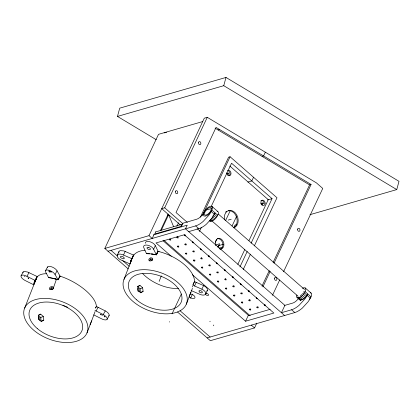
<?xml version="1.0" encoding="UTF-8"?>
<svg xmlns="http://www.w3.org/2000/svg" width="420" height="420" viewBox="0 0 420 420"><rect width="100%" height="100%" fill="white"/><g stroke="black" fill="none" stroke-linecap="round" stroke-linejoin="round"><path stroke-width="0.63" d="M24.665 308.075L37.044 276.701L34.304 282.046L33.847 284.86L24.974 280.418A5.528 2.268 28.6 0 1 21.089 275.767L23.095 272.092M55.666 279.106L53.314 278.497A33.92 13.928 28.6 0 0 49.282 277.73L48.62 277.546M130.704 261.198L133.497 255.055L130.898 260.673L130.19 263.981L121.07 260.022A5.528 2.772 25.2 0 1 117.296 255.155L118.986 251.559M149.536 253.869A33.92 17.01 25.2 0 0 147.215 253.727L146.522 253.601M211.528 208.551L210.441 211.381A4.898 2.1 -48.8 0 1 206.96 214.704L205.364 215.15A4.898 2.1 -48.8 0 1 204.482 213.04L206.183 210.037L211.528 208.551A4.898 2.1 -48.8 0 0 206.183 210.037M296.782 295.097L296.751 297.019L300.778 300.699M192.565 286.939L192.707 286.094M144.968 250.22A34.03 17.068 25.2 0 0 133.896 254.94L132.148 258.437L132.657 258.29M156.235 139.697L117.474 116.419L119.716 108.166L225.997 77.443L399 181.33L396.758 189.588L309.976 214.678M117.474 116.419L223.755 85.696L225.997 77.443M189.52 295.502L189.436 295.932M36.314 278.366L35.984 279.51L36.456 279.437M46.426 273.698A34.03 13.976 28.6 0 0 37.412 276.644L27.662 272.044L24.245 271.415A5.528 2.268 28.6 0 0 23.006 272.706L23.037 272.806M53.298 288.262A2.021 1.47 -18.1 0 0 52.862 286.86L52.468 286.666A2.021 1.433 -21.5 0 0 50.993 286.734L50.521 286.965A2.021 1.391 -24.8 0 0 49.691 289.118L49.975 289.375A2.021 1.433 -21.5 0 0 51.335 289.606L51.844 289.495A2.021 1.47 -18.1 0 0 53.298 288.262L56.464 279.179L57.971 279.636L60.097 276.166L57.057 270.821A5.513 2.263 28.6 0 0 50.741 266.543L49.586 266.338A5.513 2.263 28.6 0 0 47.429 267.677M90.447 323.962L90.111 324.649L91.618 320.922L87.008 332.876A33.553 19.814 21.1 0 1 33.595 330.099A33.553 19.814 21.1 0 1 46.904 298.452A33.553 19.814 21.1 0 1 87.008 332.876M91.576 321.032L95.062 311.619M133.896 254.94L133.807 255.187L123.858 250.908L120.262 250.63A5.528 2.772 25.2 0 0 118.844 252.284L118.87 252.394M186.338 304.164A33.553 19.814 21.1 0 0 146.234 269.74A33.553 19.814 21.1 0 0 132.925 301.387A33.553 19.814 21.1 0 0 186.338 304.164L192.439 288.341M213.486 325.768L213.77 325.022M209.79 221.151C213.791 221.744 216.899 217.329 218.222 214.006A6.269 2.688 -48.8 0 0 217.088 211.307M303.796 292.042L304.106 291.233M297.197 297.57C301.198 298.169 304.311 293.753 305.629 290.43A6.269 2.688 -48.8 0 0 302.453 288.293M123.995 279.363L132.589 257.077M146.459 253.601L147.562 253.617A33.915 17.01 25.2 0 1 151.804 253.974L156.261 254.772L157.159 252.446M159.169 281.384L161.291 275.887M189.651 295.144L190.417 293.396M194.465 281.626L193.042 284.644L194.465 281.626L203.579 285.584A5.528 2.772 25.2 0 1 206.876 291.013M190.454 293.302L190.901 292.325M189.767 295.27L189.441 295.937M57.902 279.615L58.627 278.066M128.231 268.91L104.811 248.435L158.503 134.337L202.703 121.564M117.296 255.155A5.528 2.772 25.2 0 1 123.501 255.035L125.192 251.438M130.609 261.455L132.3 257.854M130.394 262.264L131.843 259.182M130.252 263.109L131.707 260.027M104.811 248.435L149.011 235.657L204.288 118.188L207.27 117.327L316.36 182.837L322.76 188.428L283.563 271.719M180.385 224.989L161.716 208.666L164.692 207.805L207.27 117.327M153.941 234.77L152.208 238.455L149.011 235.657M160.419 230.601L168.205 214.053M161.38 230.16L168.641 214.725L167.386 215.087M156.44 255.008L153.62 249.239L155.316 245.642A5.513 2.767 25.2 0 0 148.911 241.532L147.693 241.447A5.513 2.767 25.2 0 0 145.288 243.269M156.681 254.494L158.135 251.412L155.316 245.642M176.862 226.354L178.537 222.794M181.256 226.874L182.989 223.193L196.602 219.261A7.292 3.124 -48.8 0 0 203.947 212.41M200.393 217.13L228.601 157.19L230.087 156.76L276.99 197.762L254.368 245.837M202.44 215.513L230.087 156.76M199.437 231.483L201.395 227.33M211.166 206.556L231.556 163.233L272.06 198.65L251.118 243.159M227.876 175.172L228.884 173.024L226.7 173.659M172.042 313.814L181.356 294.037M194.544 285.983L196.234 282.387M215.381 242.225L216.778 239.264M225.493 220.742L230.381 210.352M190.57 298.247L192.502 294.142M218.159 246.976L219.676 243.758L215.397 244.997M253.538 177.261L251.806 180.941L247.895 182.07M265.335 152.197L263.571 155.941L262.085 156.371M207.359 290.451L205.664 294.047A5.528 2.772 25.2 0 0 201.889 289.186L203.579 285.584M232.082 225.928L236.796 215.901M261.986 204.997L262.999 202.85L260.81 203.48M237.809 264.364L244.797 249.522M248.987 240.618L268.259 199.658L229.803 166.036M239.946 266.899L247.207 251.47M243.201 269.572L250.462 254.142M261.986 286.067L269.225 270.685M273.121 262.4L309.593 184.9L311.078 184.469L274.055 263.156M192.423 274.764L245.553 321.221L248.152 315.698L270.17 309.335M262.92 286.818L270.155 271.435M177.55 312.029L210.341 340.699L254.541 327.92L256.772 323.185M272.449 295.344L279.673 279.988M51.041 272.197L51.466 271.357M158.135 251.412L156.261 254.772M21.089 275.767A5.528 2.268 28.6 0 1 26.948 276.329L28.959 272.648M34.304 282.046L37.412 276.644M34.083 282.697L36.162 278.806L36.466 278.959M33.931 283.385L35.941 279.704M33.852 284.104L35.002 282.004M45.491 270.727L47.502 267.052M56.138 279.237L58.086 279.841L55.052 274.502L57.057 270.821M58.375 279.316L60.097 276.166M96.101 310.984L98.112 307.309M109.148 315.546L107.137 319.226A5.528 2.268 28.6 0 0 103.252 314.57L105.263 310.894L96.385 306.443A33.448 13.734 28.6 0 0 61.042 276.465L59.588 275.998M211.145 211.428L212.357 208.882A6.269 2.688 -48.8 0 0 209.748 206.483A6.269 2.688 -48.8 0 0 203.984 212.315L203.343 214.625L203.926 216.022C207.002 216.778 209.475 213.596 211.145 211.428L217.004 216.552M209.879 321.694L210.142 321.237M213.701 215.087L215.082 212.914A16.065 6.888 -48.8 0 1 212.069 218.006L206.383 224.212A16.065 6.888 -48.8 0 1 198.865 228.685L188.685 231.63M302.678 293.748L303.308 292.903M296.751 297.019L299.864 299.901C303.45 300.589 306.217 296.735 307.823 293.995A16.065 6.888 -48.8 0 1 304.805 299.093L299.124 305.293A16.065 6.888 -48.8 0 1 291.601 309.771L281.421 312.711L284.886 305.351L197.08 228.58M309.314 299.397L309.955 298.531M212.636 216.316L213.381 215.518L216.043 217.849M51.524 289.538L51.996 289.107L52.941 289.128M150.848 260.825L151.326 260.395L152.266 260.416M301.949 294.53L300.389 295.691M40.651 314.134L38.477 315.457L38.687 319.226L41.338 321.557L43.785 320.119L43.307 316.465L40.651 314.134L38.63 314.963M139.981 285.416L137.807 286.744L138.012 290.514L140.668 292.845L143.11 291.406L142.632 287.752L139.981 285.416L137.45 286.461L140.102 288.792L140.448 292.504L143.11 291.406M38.566 315.562L40.777 317.504L43.307 316.465M43.785 320.119L41.118 321.216L40.777 317.504M140.102 288.792L142.632 287.752M101.042 314.486L100.364 314.57L102.942 315.247M147.215 253.727L147.562 253.617M164.204 132.904L166.588 132.216M218.096 129.953L219.587 129.523M267.593 199.941L272.06 198.65M153.41 234.927L187.215 225.152L185.483 228.832L284.618 315.509M261.14 204.298L264.117 203.438L264.038 202.771A2.74 2.063 73.9 0 0 260.894 200.65M108.008 251.228L195.667 225.892A16.065 6.888 -48.8 0 0 203.185 221.414L208.871 215.213A16.065 6.888 -48.8 0 0 211.885 210.116L217.749 215.24M228.239 220.085L231.221 219.219M218.783 245.59L223.419 244.246M219.13 248.173L222.605 247.17M284.498 305.461L292.541 303.14A7.292 3.124 -48.8 0 0 298.452 298.562M245.553 321.221L273.861 313.036L184.322 234.749L156.014 242.933L171.266 256.268M207.144 337.906L294.798 312.564A16.065 6.888 -48.8 0 0 302.321 308.091L308.002 301.885A16.065 6.888 -48.8 0 0 311.02 296.788L311.493 295.554A6.269 2.688 -48.8 0 0 310.359 292.85M49.282 277.73L49.602 277.673A33.915 13.928 28.6 0 1 53.639 278.439L56.464 279.179M24.334 276.229L25.011 276.297M148.171 247.354L147.814 247.328A1.838 0.924 25.2 0 0 147.163 248.367A1.838 0.924 25.2 0 0 149.221 249.59L149.625 249.617A1.838 0.924 25.2 0 0 150.271 248.582A1.838 0.924 25.2 0 0 148.218 247.359M48.562 277.541L49.602 277.673M151.457 254.084L152.922 254.299M151.804 253.974L154.382 254.389M49.78 272.27L48.825 270.9A2.352 1.36 -80 0 0 49.439 271.331M154.408 254.567L155.41 254.777M157.605 251.286L159.122 251.648M53.639 278.439L56.102 279.08M132.395 257.597L132.71 257.733L132.436 257.497M123.501 255.035L131.806 258.652M192.77 285.212L201.889 289.186M191.153 290.551L199.458 294.168A5.528 2.772 25.2 0 0 205.664 294.047M26.948 276.329L35.033 280.381M94.952 310.411L103.252 314.57M93.77 314.9L101.278 318.665A5.528 2.268 28.6 0 0 107.137 319.226M50.862 271.488L51.282 271.735M223.755 85.696L396.758 189.588M311.078 184.469L216.064 127.412L176.017 212.515L187.357 222.427M215.077 128.142L309.593 184.9M211.942 206.404L217.807 211.533M305.214 287.952L311.078 293.081M218.353 214.1L304.558 289.469M305.156 291.664L311.02 296.788L310.275 298.1L304.416 292.971M303.455 294.268L306.117 296.599M212.709 217.098L214.93 219.041M302.337 295.465L305.004 297.791M211.517 218.111L213.738 220.048M301.145 296.473L303.812 298.804M210.777 219.256L212.552 220.804M299.959 297.229L302.626 299.56M211.927 220.925L298.132 296.294M210.116 220.096L211.491 221.24M298.856 297.68L301.565 299.995M209.617 220.6L210.509 221.377M297.917 297.796L300.578 300.127M195.667 225.892L198.865 228.685M291.601 309.771L294.798 312.564M164.692 207.805L182.921 223.739M163.963 240.361L250.215 315.772M162.971 240.644L248.729 315.625M251.344 325.127L254.541 327.92M110.99 250.367L117.401 255.974M122.829 260.715L129.239 266.322M180.038 310.737L210.126 337.045M27.867 277.73L28.77 278.723L28.565 278.203M169.36 321.731L169.669 322.035M104.202 316.108L104.984 317.042L104.717 316.454M48.62 277.646L45.685 272.108A5.513 2.263 28.6 0 1 47.576 270.018L48.73 270.223A5.513 2.263 28.6 0 1 55.052 274.502M146.512 253.717L143.813 247.711A5.513 2.767 25.2 0 1 145.997 245.044L147.215 245.128A5.513 2.767 25.2 0 1 153.62 249.239M168.641 214.725L173.618 226.716M150.759 258.92L151.326 260.395M51.434 287.632L51.996 289.107M137.965 290.451L138.07 290.955A2.016 1.439 62.8 0 1 138.075 291.438M38.703 319.505L38.635 319.163A2.021 1.407 66.1 0 0 38.435 318.675M38.288 316.964A2.021 1.386 67.7 0 1 39.769 318.413A2.021 1.386 67.7 0 1 39.643 320.444M49.922 289.59A2.021 1.439 -21 0 1 51.45 287.931A2.021 1.439 -21 0 1 53.613 288.314M67.893 307.382A28.124 11.55 28.6 0 1 66.654 306.873M66.245 306.7A28.124 11.55 28.6 0 1 64.591 305.965M64.181 305.77A28.124 11.55 28.6 0 1 62.948 305.177M105.263 310.894A5.528 2.268 28.6 0 1 108.722 315.987M50.279 271.173A2.352 0.882 -71.9 0 1 49.392 271.042M51.083 272.113A1.838 0.756 28.6 0 1 50.316 271.593M190.523 293.947A3.754 1.885 25.2 0 1 194.922 297.827A3.754 1.885 25.2 0 1 189.126 296.898M205.501 293.47A1.764 0.882 25.2 0 1 208.168 294.168A1.764 0.882 25.2 0 1 207.564 295.486A1.764 0.882 25.2 0 1 205.312 293.89M137.482 289.522A2.021 1.407 66.1 0 1 137.765 289.957M137.613 288.251A2.021 1.386 67.7 0 1 139.094 289.7A2.021 1.386 67.7 0 1 138.968 291.732M178.406 288.393A28.124 14.101 25.2 0 1 142.753 273.667M149.247 260.878A2.021 1.439 -21 0 1 150.533 259.319A2.021 1.439 -21 0 1 152.649 259.334M159.122 251.633A33.448 16.774 25.2 0 1 194.497 281.62M215.88 245.406A5.486 4.121 73.9 0 1 218.347 238.439A5.486 4.121 73.9 0 1 223.855 243.653A5.486 4.121 73.9 0 1 219.791 249.107M217.471 238.702A5.486 4.121 73.9 0 1 222.553 242.624A5.486 4.121 73.9 0 1 220.899 249.018M234.491 227.383A2.352 1.764 73.9 0 1 236.66 224.931M224.422 219.844A9.009 6.773 73.9 0 1 229.331 210.425A9.009 6.773 73.9 0 1 237.825 217.707A9.009 6.773 73.9 0 1 233.783 227.861M225.603 212.063A9.009 6.773 73.9 0 1 226.579 211.339M228.239 210.73A9.009 6.773 73.9 0 1 236.591 217.177A9.009 6.773 73.9 0 1 233.877 227.677M227.777 170.541A2.74 2.063 73.9 0 1 230.858 172.431A2.74 2.063 73.9 0 1 229.309 175.718A2.74 2.063 73.9 0 1 226.763 172.688M227.834 170.636A2.74 2.063 73.9 0 1 229.924 172.946A2.74 2.063 73.9 0 1 229.005 175.796M217.964 247.322A1.57 1.176 73.9 0 1 219.408 245.69M249.585 291.265A0.782 0.394 25.2 0 1 249.302 291.769A0.782 0.394 25.2 0 1 248.294 291.212A0.782 0.394 25.2 0 1 248.756 290.803M248.945 290.85A0.782 0.394 25.2 0 1 249.312 291.023M258.158 306.968A0.782 0.394 25.2 0 1 257.78 306.852M265.671 305.592A0.782 0.394 25.2 0 1 264.736 305.587A0.782 0.394 25.2 0 1 264.29 304.873A0.782 0.394 25.2 0 1 265.298 304.999M265.456 305.114A0.782 0.394 25.2 0 1 265.655 305.366M248.908 290.504A0.782 0.394 25.2 0 1 248.787 290.377M242.167 292.987A0.782 0.394 25.2 0 1 241.978 292.945M218.185 272.018A0.782 0.394 25.2 0 1 217.996 271.976M210.546 274.129A0.782 0.394 25.2 0 1 210.357 274.055M210.189 265.031A0.782 0.394 25.2 0 1 209.633 264.815M202.739 267.183A0.782 0.394 25.2 0 1 202.183 266.968M257.675 298.604A0.782 0.394 25.2 0 1 256.468 298.415A0.782 0.394 25.2 0 1 256.751 297.796M193.736 242.582A0.782 0.394 25.2 0 1 193.032 242.781A0.782 0.394 25.2 0 1 192.281 242.125A0.782 0.394 25.2 0 1 192.98 241.92M170.762 239.222A0.782 0.394 25.2 0 1 170.572 239.179M185.708 235.468A0.782 0.394 25.2 0 1 185.162 235.825A0.782 0.394 25.2 0 1 184.291 235.174A0.782 0.394 25.2 0 1 184.989 234.932M185.178 235.006A0.782 0.394 25.2 0 1 185.357 235.1M177.833 236.953A0.782 0.394 25.2 0 1 177.377 236.612M225.603 270.291A0.782 0.394 25.2 0 1 225.424 270.795A0.782 0.394 25.2 0 1 224.443 270.412A0.782 0.394 25.2 0 1 224.453 269.845M224.774 269.834A0.782 0.394 25.2 0 1 225.33 270.05M217.718 263.55A0.782 0.394 25.2 0 1 217.019 263.75A0.782 0.394 25.2 0 1 216.263 263.093A0.782 0.394 25.2 0 1 216.967 262.889M209.696 256.442A0.782 0.394 25.2 0 1 209.15 256.793A0.782 0.394 25.2 0 1 208.273 256.142A0.782 0.394 25.2 0 1 208.971 255.901M209.16 255.974A0.782 0.394 25.2 0 1 209.339 256.074M201.621 249.322A0.782 0.394 25.2 0 1 201.275 249.827A0.782 0.394 25.2 0 1 200.287 249.191A0.782 0.394 25.2 0 1 200.975 248.908M241.705 284.519A0.782 0.394 25.2 0 1 241.001 284.723A0.782 0.394 25.2 0 1 240.245 284.062A0.782 0.394 25.2 0 1 240.949 283.857M233.678 277.41A0.782 0.394 25.2 0 1 233.132 277.767A0.782 0.394 25.2 0 1 232.255 277.111A0.782 0.394 25.2 0 1 232.953 276.869M233.142 276.943A0.782 0.394 25.2 0 1 233.321 277.043M225.803 278.891A0.782 0.394 25.2 0 1 225.466 278.675M195.064 260.185A0.782 0.394 25.2 0 1 194.744 260.195M194.187 259.975A0.782 0.394 25.2 0 1 193.914 259.738M201.815 257.922A0.782 0.394 25.2 0 1 201.484 257.707M186.748 253.202A0.782 0.394 25.2 0 1 186.37 253.087M194.197 251.05A0.782 0.394 25.2 0 1 193.82 250.934M178.752 246.215A0.782 0.394 25.2 0 1 178.043 245.884M186.202 244.062A0.782 0.394 25.2 0 1 185.651 243.847M218.174 280.949A0.782 0.394 25.2 0 1 218.017 280.833M234.171 285.999A0.782 0.394 25.2 0 1 233.615 285.784M226.532 288.11A0.782 0.394 25.2 0 1 226.165 287.936M250.163 299.98A0.782 0.394 25.2 0 1 249.454 299.649M242.524 302.09A0.782 0.394 25.2 0 1 242.004 301.802M235.037 295.134A0.782 0.394 25.2 0 1 234.339 295.024M250.52 309.078A0.782 0.394 25.2 0 1 250.152 308.905M124.157 258.059L124.136 258.337A2.021 1.013 25.2 0 1 122.451 258.668L120.745 257.639A2.021 1.013 25.2 0 1 121.642 256.289A2.021 1.013 25.2 0 1 124.157 258.059M155.736 231.866L154.728 234.014L181.052 226.406L182.059 224.259L155.736 231.866M96.385 306.443L95.487 308.102L96.385 306.458M150.224 258.069L149.846 258.253A2.021 1.391 -24.8 0 0 149.016 260.405L149.305 260.663A2.021 1.433 -21.5 0 0 150.659 260.894L151.174 260.783A2.021 1.47 -18.1 0 0 152.628 259.55A2.021 1.47 -18.1 0 0 152.192 258.148L151.814 257.964A2.021 1.433 -21.5 0 0 150.323 258.022L150.224 258.069M265.115 203.185L265.031 202.482A2.74 2.063 73.9 0 0 261.587 200.582A2.74 2.063 73.9 0 0 262.154 205.128A2.74 2.063 73.9 0 0 265.115 203.185M37.254 328.519A28.035 16.558 21.1 0 0 81.884 330.839A28.035 16.558 21.1 0 0 48.373 302.075A28.035 16.558 21.1 0 0 37.254 328.519M274.507 278.292A1.57 1.176 73.9 0 0 276.029 280.397A1.57 1.176 73.9 0 0 276.518 277.93A1.57 1.176 73.9 0 0 274.507 278.292M297.596 229.215A1.57 1.176 73.9 0 0 299.124 231.326A1.57 1.176 73.9 0 0 299.612 228.858A1.57 1.176 73.9 0 0 297.596 229.215M198.466 142.543A1.57 1.176 73.9 0 0 199.988 144.653A1.57 1.176 73.9 0 0 200.477 142.18A1.57 1.176 73.9 0 0 198.466 142.543M175.371 191.615A1.57 1.176 73.9 0 0 176.894 193.725A1.57 1.176 73.9 0 0 177.382 191.252A1.57 1.176 73.9 0 0 175.371 191.615M136.579 299.806A28.035 16.558 21.1 0 0 181.209 302.127A28.035 16.558 21.1 0 0 147.698 273.362A28.035 16.558 21.1 0 0 136.579 299.806M199.495 292A1.838 0.924 25.2 0 0 202.335 292.462A1.838 0.924 25.2 0 0 200.193 290.561A1.838 0.924 25.2 0 0 199.495 292M248.897 300.442A0.782 0.394 25.2 0 0 250.157 300.836A0.782 0.394 25.2 0 0 249.491 299.99A0.782 0.394 25.2 0 0 248.897 300.442M256.893 307.43A0.782 0.394 25.2 0 0 258.153 307.829A0.782 0.394 25.2 0 0 257.486 306.983A0.782 0.394 25.2 0 0 256.893 307.43M240.902 293.454A0.782 0.394 25.2 0 0 242.162 293.848A0.782 0.394 25.2 0 0 241.495 293.002A0.782 0.394 25.2 0 0 240.902 293.454M184.942 244.524A0.782 0.394 25.2 0 0 186.202 244.918A0.782 0.394 25.2 0 0 185.53 244.072A0.782 0.394 25.2 0 0 184.942 244.524M232.906 286.461A0.782 0.394 25.2 0 0 234.171 286.855A0.782 0.394 25.2 0 0 233.499 286.015A0.782 0.394 25.2 0 0 232.906 286.461M169.496 239.689A0.782 0.394 25.2 0 0 170.756 240.083A0.782 0.394 25.2 0 0 170.09 239.237A0.782 0.394 25.2 0 0 169.496 239.689M176.946 237.531A0.782 0.394 25.2 0 0 178.206 237.93A0.782 0.394 25.2 0 0 177.539 237.085A0.782 0.394 25.2 0 0 176.946 237.531M209.47 274.638A0.782 0.394 25.2 0 0 210.73 275.032A0.782 0.394 25.2 0 0 210.063 274.187A0.782 0.394 25.2 0 0 209.47 274.638M216.919 272.48A0.782 0.394 25.2 0 0 218.179 272.879A0.782 0.394 25.2 0 0 217.513 272.034A0.782 0.394 25.2 0 0 216.919 272.48M208.924 265.493A0.782 0.394 25.2 0 0 210.184 265.886A0.782 0.394 25.2 0 0 209.517 265.041A0.782 0.394 25.2 0 0 208.924 265.493M201.474 267.645A0.782 0.394 25.2 0 0 202.734 268.039A0.782 0.394 25.2 0 0 202.067 267.199A0.782 0.394 25.2 0 0 201.474 267.645M193.478 260.657A0.782 0.394 25.2 0 0 194.738 261.051A0.782 0.394 25.2 0 0 194.072 260.206A0.782 0.394 25.2 0 0 193.478 260.657M200.928 258.505A0.782 0.394 25.2 0 0 202.188 258.899A0.782 0.394 25.2 0 0 201.521 258.053A0.782 0.394 25.2 0 0 200.928 258.505M192.932 251.512A0.782 0.394 25.2 0 0 194.197 251.906A0.782 0.394 25.2 0 0 193.526 251.066A0.782 0.394 25.2 0 0 192.932 251.512M185.483 253.664A0.782 0.394 25.2 0 0 186.748 254.063A0.782 0.394 25.2 0 0 186.076 253.218A0.782 0.394 25.2 0 0 185.483 253.664M177.492 246.677A0.782 0.394 25.2 0 0 178.752 247.07A0.782 0.394 25.2 0 0 178.08 246.225A0.782 0.394 25.2 0 0 177.492 246.677M249.443 309.587A0.782 0.394 25.2 0 0 250.703 309.981A0.782 0.394 25.2 0 0 250.037 309.136A0.782 0.394 25.2 0 0 249.443 309.587M217.466 281.626A0.782 0.394 25.2 0 0 218.726 282.019A0.782 0.394 25.2 0 0 218.053 281.174A0.782 0.394 25.2 0 0 217.466 281.626M224.915 279.473A0.782 0.394 25.2 0 0 226.175 279.867A0.782 0.394 25.2 0 0 225.503 279.022A0.782 0.394 25.2 0 0 224.915 279.473M225.456 288.614A0.782 0.394 25.2 0 0 226.721 289.012A0.782 0.394 25.2 0 0 226.049 288.167A0.782 0.394 25.2 0 0 225.456 288.614M233.452 295.606A0.782 0.394 25.2 0 0 234.712 296A0.782 0.394 25.2 0 0 234.045 295.155A0.782 0.394 25.2 0 0 233.452 295.606M241.447 302.594A0.782 0.394 25.2 0 0 242.708 302.988A0.782 0.394 25.2 0 0 242.041 302.148A0.782 0.394 25.2 0 0 241.447 302.594"/></g></svg>
